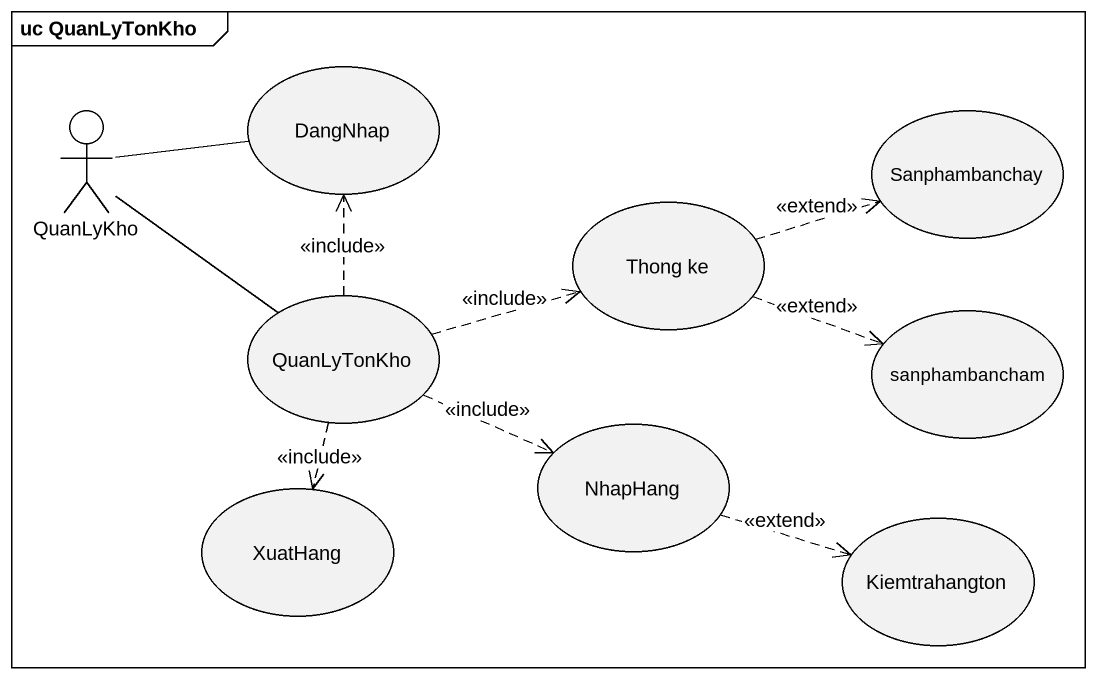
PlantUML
@startuml
mainframe uc QuanLyTonKho
usecase DangNhap
actor QuanLyKho
usecase Sanphambanchay
usecase "Thong ke" as Thong_ke
usecase QuanLyTonKho
usecase sanphambancham
usecase NhapHang
usecase XuatHang
usecase Kiemtrahangton
DangNhap -left- QuanLyKho
QuanLyKho -- QuanLyTonKho
Thong_ke .right.> Sanphambanchay : <<extend>>
Thong_ke .right.> sanphambancham : <<extend>>
QuanLyTonKho .up.> DangNhap : <<include>>
QuanLyTonKho .right.> Thong_ke : <<include>>
QuanLyTonKho .right.> NhapHang : <<include>>
QuanLyTonKho ..> XuatHang : <<include>>
NhapHang .right.> Kiemtrahangton : <<extend>>
@enduml
